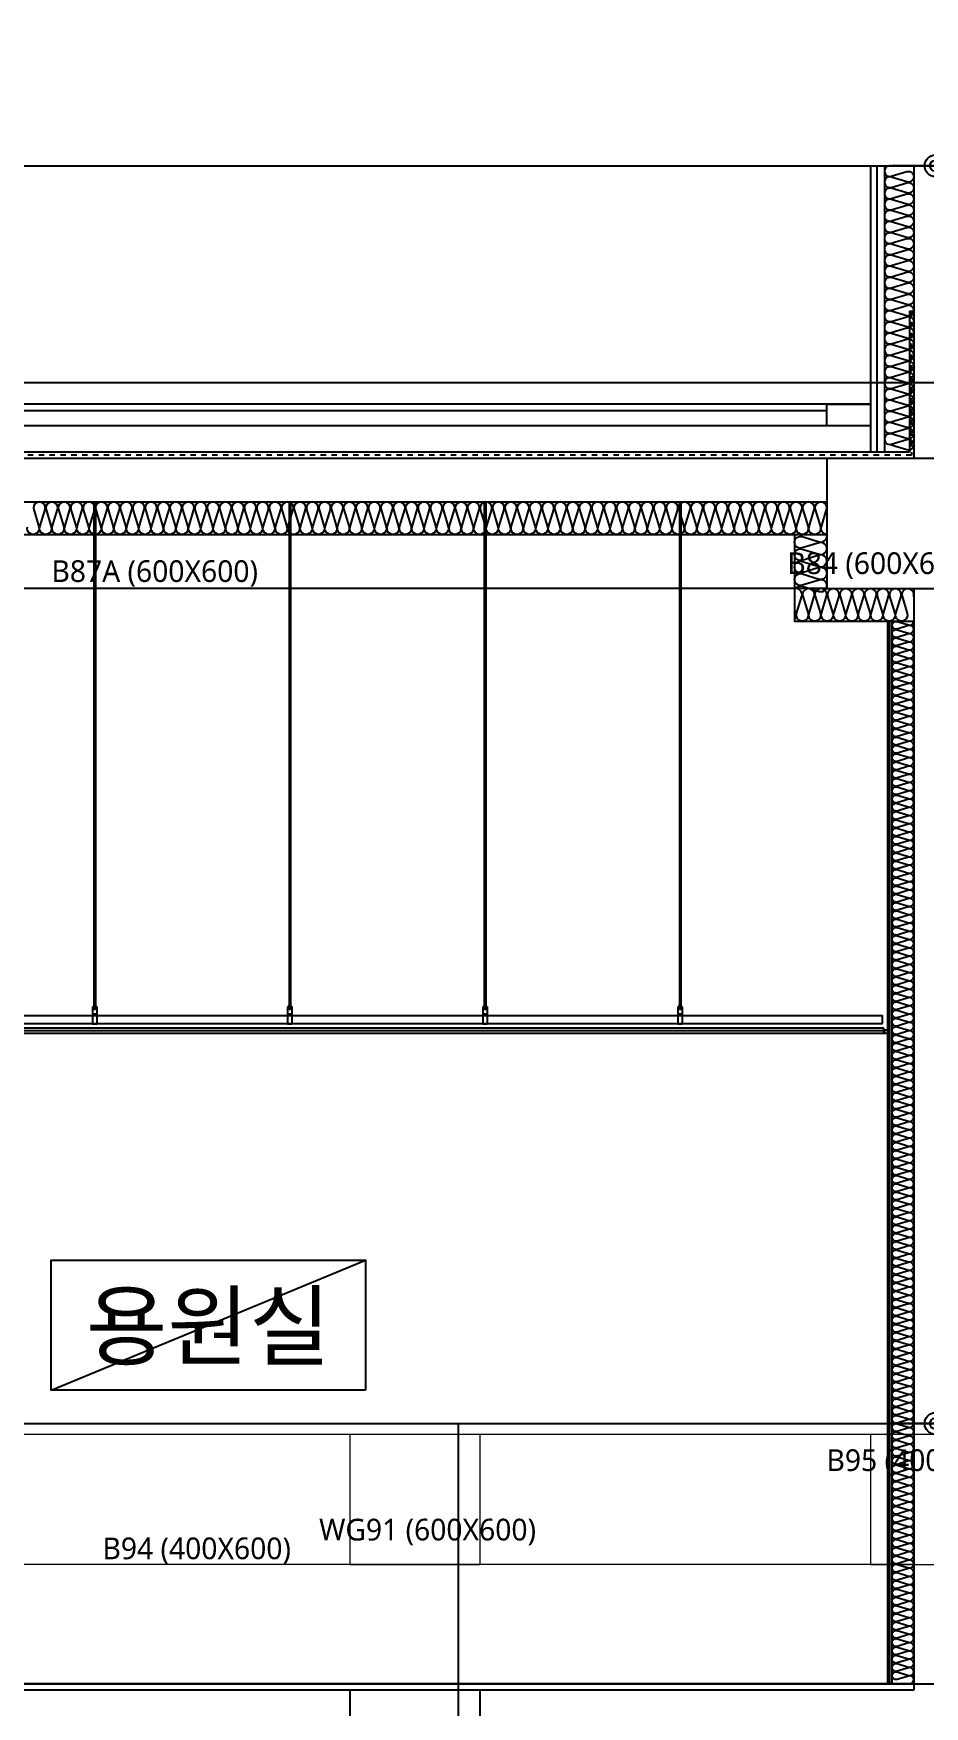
# Model space of a CAD drawing. Header units: millimetres. Extents: x 0 to 168000, y 0 to 59400.
# Drawn here: x 99939 to 104048, y 15397 to 23112 of the extents above; entities that cross this region are included whole.
import ezdxf
from ezdxf.enums import TextEntityAlignment as Align

# ---------------------------------------------------------------- set-up
doc = ezdxf.new("R2010")
doc.units = ezdxf.units.MM
doc.header["$LTSCALE"] = 100
for name, pattern in [('CEN', [62, 60, -1, 0, -1]), ('HID', [0.5, 0.25, -0.25]), ('주단면도-1$0$STD_CENTER', [66, 60, -2, 2, -2])]:
    doc.linetypes.add(name, pattern=pattern)
doc.layers.get('Defpoints').update_dxf_attribs({"color": 153})
for name, color, linetype in [('A-ANNO-DIM', 4, 'Continuous'), ('A-ANNO-TEXT1', 7, 'Continuous'), ('A-CEN', 1, 'CEN'), ('A-FLOR-INSL', 8, 'Continuous'), ('A-WALL-DRY1', 7, 'Continuous'), ('C02-AA$0$A-FIN-TYP1', 6, 'Continuous'), ('C02-AA$0$A-SECT-CLNG', 6, 'Continuous'), ('C02-AA$0$A-SECT-MATR1', 4, 'Continuous'), ('HID', 7, 'HID'), ('Leader', 7, 'Continuous'), ('SYM', 7, 'Continuous'), ('주단면도-1$0$A-FIN-TYP1', 6, 'Continuous'), ('주단면도-1$0$A-OUT-FIN-TYP2', 4, 'Continuous'), ('주단면도-1$0$A-ST-AXIS-CEN', 252, '주단면도-1$0$STD_CENTER'), ('주단면도-1$0$A-ST-CONC', 2, 'Continuous')]:
    doc.layers.add(name, color=color, linetype=linetype)
for name, color, linetype, plot in [('A-ANNO-NPLT', 129, 'Continuous', False), ('G(그리드1)', 185, 'Continuous', False), ('G(그리드2)', 235, 'Continuous', False)]:
    doc.layers.add(name, color=color, linetype=linetype, plot=plot)
doc.layers.add('A-ELEV-LIN2', color=7, linetype='Continuous', lineweight=25)
doc.layers.add('A-XXXX-NPLT', color=144, linetype='Continuous', lineweight=15, plot=False)
doc.styles.add('2020음성 1차', font='나눔고딕Bold.ttf')
doc.styles.add('SH_진천_나눔', font='')
doc.styles.add('맑은고딕', font='')
doc.styles.get('SH_진천_나눔').set_extended_font_data('NanumGothic', bold=True)
doc.styles.get('맑은고딕').set_extended_font_data('Malgun Gothic')
doc.dimstyles.new('SHP 100내부', dxfattribs={"dimscale": 100, "dimtxt": 2.7, "dimasz": 1, "dimexe": 2, "dimexo": 2, "dimgap": 1, "dimtad": 1, "dimdec": 0, "dimzin": 0, "dimdsep": 46, "dimtxsty": '2020음성 1차', "dimblk": 'DIMDOT', "dimcen": 0.09, "dimclrd": 256, "dimclre": 256, "dimclrt": 3, "dimadec": 0, "dimazin": 1, "dimtfac": 1, "dimtdec": 0, "dimtix": 1, "dimtmove": 2, "dimatfit": 0, "dimldrblk": 'DIMDOT', "dimfxl": 1, "dimtolj": 1, "dimtzin": 0, "dimlwd": -1, "dimlwe": -1, "dimarcsym": 0})

# ---------------------------------------------------------------- blocks, each defined once
blk = doc.blocks.new('A$C1BF15DB8')
at = {"layer": 'A-ANNO-NPLT'}
for p, q in [((-21, 14, 0), (-21, -10, 0)), ((0, 0, 0), (-31, 0, 0))]:
    blk.add_line(p, q, dxfattribs=at)
at = {"layer": 'C02-AA$0$A-FIN-TYP1'}
blk.add_line((0, 24), (0, 0), dxfattribs=at)
at = {"layer": 'C02-AA$0$A-SECT-CLNG', "color": 8}
blk.add_line((4.4, 44), (4.4, 82), dxfattribs=at)
at = {"layer": 'C02-AA$0$A-SECT-MATR1'}
blk.add_lwpolyline([(-21, 14), (-6, 14), (-6, -1), (9, -1), (9, 0), (-5, 0), (-5, 15), (-20, 15), (-20, 29), (-21, 29)], close=True, dxfattribs=at)
blk = doc.blocks.new('A$C1A1450A5')
at = {"layer": 'C02-AA$0$A-SECT-CLNG', "color": 8}
for p, q in [((-7, 0), (-7, -3)), ((7, 0), (-7, 0)), ((7, 0), (7, -3)), ((10, -3), (-10, -3)), ((-10, -3), (-10, -82.5)), ((10, -6), (-10, -6)), ((10, -36.5), (-10, -36.5)), ((-7, -9), (-7, -6)), ((7, -9), (-7, -9)), ((-3.5, -14.5), (-3.5, -9)), ((3.5, -14.5), (-3.5, -14.5)), ((3.5, -14.5), (3.5, -9)), ((7, -9), (7, -6)), ((10, -3), (10, -82.5)), ((10, -82.5), (-10, -82.5))]:
    blk.add_line(p, q, dxfattribs=at)
blk = doc.blocks.new('*U9367')
at = {"layer": 'A-ANNO-NPLT'}
for p, q in [((-214.2, 0), (-245.2, 0)), ((-235.2, 14), (-235.2, -10)), ((6005.8, 0, 0), (6036.8, 0, 0)), ((6026.8, 14, 0), (6026.8, -10, 0))]:
    blk.add_line(p, q, dxfattribs=at)
at = {"layer": 'C02-AA$0$A-FIN-TYP1'}
for p, q in [((-214.2, 24), (6005.8, 24)), ((-214.2, 12), (6005.8, 12)), ((-214.2, 0), (6005.8, 0))]:
    blk.add_line(p, q, dxfattribs=at)
at = {"layer": 'C02-AA$0$A-SECT-CLNG', "color": 8}
for p, q in [((565.2, 2450), (565.2, 124.5)), ((572.2, 2450), (572.2, 124.5)), ((1465.2, 2450), (1465.2, 124.5)), ((1472.2, 2450), (1472.2, 124.5)), ((2365.2, 2450), (2365.2, 124.5)), ((2372.2, 2450), (2372.2, 124.5)), ((3265.2, 2450), (3265.2, 124.5)), ((3272.2, 2450), (3272.2, 124.5)), ((4165.2, 2450), (4165.2, 124.5)), ((4172.2, 2450), (4172.2, 124.5)), ((5065.2, 2450), (5065.2, 124.5)), ((5072.2, 2450), (5072.2, 124.5)), ((-209.8, 82), (6001.4, 82)), ((-209.8, 44), (6001.4, 44))]:
    blk.add_line(p, q, dxfattribs=at)
for p in [(568.7, 124.5), (1468.7, 124.5), (2368.7, 124.5), (3268.7, 124.5), (4168.7, 124.5), (5068.7, 124.5)]:
    blk.add_blockref('A$C1A1450A5', p, dxfattribs=at)
at = {"layer": 'C02-AA$0$A-SECT-MATR1'}
blk.add_blockref('A$C1BF15DB8', (-214.2, 0), dxfattribs=at)
at = {"layer": 'C02-AA$0$A-SECT-MATR1', "xscale": -1}
blk.add_blockref('A$C1BF15DB8', (6005.8, 0), dxfattribs=at)
blk = doc.blocks.new('DIMDOT')
at = {"color": 0}
blk.add_line((-2, 0), (2, 0), dxfattribs=at)
for radius in [0.5, 0.25]:
    blk.add_circle((0, 0), radius, dxfattribs=at)
blk = doc.blocks.new('*D9403')
at = {"layer": 'A-ANNO-DIM'}
for p, q in [((104098, 21702), (104098, 22702)), ((105698, 21702), (105698, 22702)), ((105598, 22502), (104198, 22502))]:
    blk.add_line(p, q, dxfattribs=at)
at = {"layer": 'Defpoints', "color": 0}
for p in [(104098, 22502), (104098, 21502), (105698, 21502)]:
    blk.add_point(p, dxfattribs=at)
at = {"layer": 'A-ANNO-DIM', "linetype": 'ByBlock', "xscale": 100, "yscale": 100, "zscale": 100, "rotation": 180}
blk.add_blockref('DIMDOT', (104098, 22502), dxfattribs=at)
at = {"layer": 'A-ANNO-DIM', "linetype": 'ByBlock', "xscale": 100, "yscale": 100, "zscale": 100}
blk.add_blockref('DIMDOT', (105698, 22502), dxfattribs=at)
at = {"layer": 'A-ANNO-DIM', "color": 3, "insert": (104898, 22751), "char_height": 270, "attachment_point": 5, "style": '2020음성 1차'}
blk.add_mtext('\\A1;1600', dxfattribs=at)
blk = doc.blocks.new('*D9406')
at = {"layer": 'A-ANNO-DIM'}
for p, q in [((104098, 15902), (104098, 16902)), ((106238, 15902), (106238, 16902)), ((106138, 16702), (104198, 16702))]:
    blk.add_line(p, q, dxfattribs=at)
at = {"layer": 'Defpoints', "color": 0}
for p in [(104098, 16702), (104098, 15702), (106238, 15702)]:
    blk.add_point(p, dxfattribs=at)
at = {"layer": 'A-ANNO-DIM', "linetype": 'ByBlock', "xscale": 100, "yscale": 100, "zscale": 100, "rotation": 180}
blk.add_blockref('DIMDOT', (104098, 16702), dxfattribs=at)
at = {"layer": 'A-ANNO-DIM', "linetype": 'ByBlock', "xscale": 100, "yscale": 100, "zscale": 100}
blk.add_blockref('DIMDOT', (106238, 16702), dxfattribs=at)
at = {"layer": 'A-ANNO-DIM', "color": 3, "insert": (105168, 16950.4), "char_height": 270, "attachment_point": 5, "style": '2020음성 1차'}
blk.add_mtext('\\A1;2140', dxfattribs=at)

msp = doc.modelspace()

# ---------------------------------------------------------------- linework, layer by layer
at = {"layer": 'A-CEN'}
msp.add_line((101898, 16702), (101898, 6702), dxfattribs=at)
at = {"layer": 'A-ELEV-LIN2'}
msp.add_line((103598, 20552), (97617, 20552), dxfattribs=at)
at = {"layer": 'A-FLOR-INSL'}
for p, q in [((103863, 22502), (103863, 21182)), ((96998, 20802), (103598, 20802)), ((103448, 20402), (103998, 20402))]:
    msp.add_line(p, q, dxfattribs=at)
for points in [[(103894.6, 22501, 1.34), (103894.6, 22453.8), (103966.3, 22475.3, -1.34), (103966.3, 22428), (103894.6, 22449.5), (103894.6, 22449.5, 1.34), (103894.6, 22402.3), (103966.3, 22423.8, -1.34), (103966.3, 22376.5), (103894.6, 22398), (103894.6, 22398, 1.34), (103894.6, 22350.8), (103966.3, 22372.3, -1.34), (103966.3, 22325), (103894.6, 22346.5), (103894.6, 22346.5, 1.34), (103894.6, 22299.3), (103966.3, 22320.8, -1.34), (103966.3, 22273.5), (103894.6, 22295.1), (103894.6, 22295.1, 1.34), (103894.6, 22247.8), (103966.3, 22269.3, -1.34), (103966.3, 22222.1), (103894.6, 22243.6), (103894.6, 22243.6, 1.34), (103894.6, 22196.3), (103966.3, 22217.8, -1.34), (103966.3, 22170.6), (103894.6, 22192.1), (103894.6, 22192.1, 1.34), (103894.6, 22144.8), (103966.3, 22166.3, -1.34), (103966.3, 22119.1), (103894.6, 22140.6), (103894.6, 22140.6, 1.34), (103894.6, 22093.3), (103966.3, 22114.8, -1.34), (103966.3, 22067.6), (103894.6, 22089.1), (103894.6, 22089.1, 1.34), (103894.6, 22041.9), (103966.3, 22063.4, -1.34), (103966.3, 22016.1), (103894.6, 22037.6), (103894.6, 22037.6, 1.34), (103894.6, 21990.4), (103966.3, 22011.9, -1.34), (103966.3, 21964.6), (103894.6, 21986.1), (103894.6, 21986.1, 1.34), (103894.6, 21938.9), (103966.3, 21960.4, -1.34), (103966.3, 21913.1), (103894.6, 21934.6), (103894.6, 21934.6, 1.34), (103894.6, 21887.4), (103966.3, 21908.9, -1.34), (103966.3, 21861.6), (103894.6, 21883.2), (103894.6, 21883.2, 1.34), (103894.6, 21835.9), (103966.3, 21857.4, -1.34), (103966.3, 21810.2), (103894.6, 21831.7), (103894.6, 21831.7, 1.34), (103894.6, 21784.4), (103966.3, 21805.9, -1.34), (103966.3, 21758.7), (103894.6, 21780.2), (103894.6, 21780.2, 1.34), (103894.6, 21732.9), (103966.3, 21754.4, -1.34), (103966.3, 21707.2), (103894.6, 21728.7), (103894.6, 21728.7, 1.34), (103894.6, 21681.4), (103966.3, 21703, -1.34), (103966.3, 21655.7), (103894.6, 21677.2), (103894.6, 21677.2, 1.34), (103894.6, 21630), (103966.3, 21651.5, -1.34), (103966.3, 21604.2), (103894.6, 21625.7), (103894.6, 21625.7, 1.34), (103894.6, 21578.5), (103966.3, 21600, -1.34), (103966.3, 21552.7), (103894.6, 21574.2), (103894.6, 21574.2, 1.34), (103894.6, 21527), (103966.3, 21548.5, -1.34), (103966.3, 21501.2), (103894.6, 21522.7), (103894.6, 21522.7, 1.34), (103894.6, 21475.5), (103966.3, 21497, -1.34), (103966.3, 21449.8), (103894.6, 21471.3), (103894.6, 21471.3, 1.34), (103894.6, 21424), (103966.3, 21445.5, -1.34), (103966.3, 21398.3), (103894.6, 21419.8), (103894.6, 21419.8, 1.34), (103894.6, 21372.5), (103966.3, 21394, -1.34), (103966.3, 21346.8), (103894.6, 21368.3), (103894.6, 21368.3, 1.34), (103894.6, 21321), (103966.3, 21342.5, -1.34), (103966.3, 21295.3), (103894.6, 21316.8), (103894.6, 21316.8, 1.34), (103894.6, 21269.5), (103966.3, 21291.1, -1.34), (103966.3, 21243.8), (103894.6, 21265.3), (103894.6, 21265.3, 1.34), (103894.6, 21218.1), (103966.3, 21239.6, -1.34), (103966.3, 21192.3), (103894.6, 21213.8)], [(103598, 20802, -0.492771), (103572.5, 20837.2), (103596.4, 20916.8), (103596.4, 20916.8, 1.34), (103543.9, 20916.8), (103567.8, 20837.2, -1.34), (103515.3, 20837.2), (103539.2, 20916.8), (103539.2, 20916.8, 1.34), (103486.7, 20916.8), (103510.6, 20837.2, -1.34), (103458.1, 20837.2), (103482, 20916.8), (103482, 20916.8, 1.34), (103429.5, 20916.8), (103453.4, 20837.2, -1.34), (103400.9, 20837.2), (103424.8, 20916.8), (103424.8, 20916.8, 1.34), (103372.3, 20916.8), (103396.2, 20837.2, -1.34), (103343.7, 20837.2), (103367.6, 20916.8), (103367.6, 20916.8, 1.34), (103315.1, 20916.8), (103338.9, 20837.2, -1.34), (103286.4, 20837.2), (103310.3, 20916.8), (103310.3, 20916.8, 1.34), (103257.8, 20916.8), (103281.7, 20837.2, -1.34), (103229.2, 20837.2), (103253.1, 20916.8), (103253.1, 20916.8, 1.34), (103200.6, 20916.8), (103224.5, 20837.2, -1.34), (103172, 20837.2), (103195.9, 20916.8), (103195.9, 20916.8, 1.34), (103143.4, 20916.8), (103167.3, 20837.2, -1.34), (103114.8, 20837.2), (103138.7, 20916.8), (103138.7, 20916.8, 1.34), (103086.2, 20916.8), (103110.1, 20837.2, -1.34), (103057.6, 20837.2), (103081.5, 20916.8), (103081.5, 20916.8, 1.34), (103029, 20916.8), (103052.9, 20837.2, -1.34), (103000.4, 20837.2), (103024.3, 20916.8), (103024.3, 20916.8, 1.34), (102971.8, 20916.8), (102995.7, 20837.2, -1.34), (102943.2, 20837.2), (102967.1, 20916.8), (102967.1, 20916.8, 1.34), (102914.6, 20916.8), (102938.5, 20837.2, -1.34), (102886, 20837.2), (102909.9, 20916.8), (102909.9, 20916.8, 1.34), (102857.4, 20916.8), (102881.3, 20837.2, -1.34), (102828.8, 20837.2), (102852.7, 20916.8), (102852.7, 20916.8, 1.34), (102800.2, 20916.8), (102824.1, 20837.2, -1.34), (102771.6, 20837.2), (102795.5, 20916.8), (102795.5, 20916.8, 1.34), (102743, 20916.8), (102766.9, 20837.2, -1.34), (102714.4, 20837.2), (102738.3, 20916.8), (102738.3, 20916.8, 1.34), (102685.8, 20916.8), (102709.7, 20837.2, -1.34), (102657.2, 20837.2), (102681.1, 20916.8), (102681.1, 20916.8, 1.34), (102628.6, 20916.8), (102652.5, 20837.2, -1.34), (102600, 20837.2), (102623.8, 20916.8), (102623.8, 20916.8, 1.34), (102571.3, 20916.8), (102595.2, 20837.2, -1.34), (102542.7, 20837.2), (102566.6, 20916.8), (102566.6, 20916.8, 1.34), (102514.1, 20916.8), (102538, 20837.2, -1.34), (102485.5, 20837.2), (102509.4, 20916.8), (102509.4, 20916.8, 1.34), (102456.9, 20916.8), (102480.8, 20837.2, -1.34), (102428.3, 20837.2), (102452.2, 20916.8), (102452.2, 20916.8, 1.34), (102399.7, 20916.8), (102423.6, 20837.2, -1.34), (102371.1, 20837.2), (102395, 20916.8), (102395, 20916.8, 1.34), (102342.5, 20916.8), (102366.4, 20837.2, -1.34), (102313.9, 20837.2), (102337.8, 20916.8), (102337.8, 20916.8, 1.34), (102285.3, 20916.8), (102309.2, 20837.2, -1.34), (102256.7, 20837.2), (102280.6, 20916.8), (102280.6, 20916.8, 1.34), (102228.1, 20916.8), (102252, 20837.2, -1.34), (102199.5, 20837.2), (102223.4, 20916.8), (102223.4, 20916.8, 1.34), (102170.9, 20916.8), (102194.8, 20837.2, -1.34), (102142.3, 20837.2), (102166.2, 20916.8), (102166.2, 20916.8, 1.34), (102113.7, 20916.8), (102137.6, 20837.2, -1.34), (102085.1, 20837.2), (102109, 20916.8), (102109, 20916.8, 1.34), (102056.5, 20916.8), (102080.4, 20837.2, -1.34), (102027.9, 20837.2), (102051.8, 20916.8), (102051.8, 20916.8, 1.34), (101999.3, 20916.8), (102023.2, 20837.2, -1.34), (101970.7, 20837.2), (101994.6, 20916.8), (101994.6, 20916.8, 1.34), (101942.1, 20916.8), (101966, 20837.2, -1.34), (101913.5, 20837.2), (101937.4, 20916.8), (101937.4, 20916.8, 1.34), (101884.9, 20916.8), (101908.8, 20837.2, -1.34), (101856.3, 20837.2), (101880.1, 20916.8), (101880.1, 20916.8, 1.34), (101827.6, 20916.8), (101851.5, 20837.2, -1.34), (101799, 20837.2), (101822.9, 20916.8), (101822.9, 20916.8, 1.34), (101770.4, 20916.8), (101794.3, 20837.2, -1.34), (101741.8, 20837.2), (101765.7, 20916.8), (101765.7, 20916.8, 1.34), (101713.2, 20916.8), (101737.1, 20837.2, -1.34), (101684.6, 20837.2), (101708.5, 20916.8), (101708.5, 20916.8, 1.34), (101656, 20916.8), (101679.9, 20837.2, -1.34), (101627.4, 20837.2), (101651.3, 20916.8), (101651.3, 20916.8, 1.34), (101598.8, 20916.8), (101622.7, 20837.2, -1.34), (101570.2, 20837.2), (101594.1, 20916.8), (101594.1, 20916.8, 1.34), (101541.6, 20916.8), (101565.5, 20837.2, -1.34), (101513, 20837.2), (101536.9, 20916.8), (101536.9, 20916.8, 1.34), (101484.4, 20916.8), (101508.3, 20837.2, -1.34), (101455.8, 20837.2), (101479.7, 20916.8), (101479.7, 20916.8, 1.34), (101427.2, 20916.8), (101451.1, 20837.2, -1.34), (101398.6, 20837.2), (101422.5, 20916.8), (101422.5, 20916.8, 1.34), (101370, 20916.8), (101393.9, 20837.2, -1.34), (101341.4, 20837.2), (101365.3, 20916.8), (101365.3, 20916.8, 1.34), (101312.8, 20916.8), (101336.7, 20837.2, -1.34), (101284.2, 20837.2), (101308.1, 20916.8), (101308.1, 20916.8, 1.34), (101255.6, 20916.8), (101279.5, 20837.2, -1.34), (101227, 20837.2), (101250.9, 20916.8), (101250.9, 20916.8, 1.34), (101198.4, 20916.8), (101222.3, 20837.2, -1.34), (101169.8, 20837.2), (101193.7, 20916.8), (101193.7, 20916.8, 1.34), (101141.2, 20916.8), (101165, 20837.2, -1.34), (101112.5, 20837.2), (101136.4, 20916.8), (101136.4, 20916.8, 1.34), (101083.9, 20916.8), (101107.8, 20837.2, -1.34), (101055.3, 20837.2), (101079.2, 20916.8), (101079.2, 20916.8, 1.34), (101026.7, 20916.8), (101050.6, 20837.2, -1.34), (100998.1, 20837.2), (101022, 20916.8), (101022, 20916.8, 1.34), (100969.5, 20916.8), (100993.4, 20837.2, -1.34), (100940.9, 20837.2), (100964.8, 20916.8), (100964.8, 20916.8, 1.34), (100912.3, 20916.8), (100936.2, 20837.2, -1.34), (100883.7, 20837.2), (100907.6, 20916.8), (100907.6, 20916.8, 1.34), (100855.1, 20916.8), (100879, 20837.2, -1.34), (100826.5, 20837.2), (100850.4, 20916.8), (100850.4, 20916.8, 1.34), (100797.9, 20916.8), (100821.8, 20837.2, -1.34), (100769.3, 20837.2), (100793.2, 20916.8), (100793.2, 20916.8, 1.34), (100740.7, 20916.8), (100764.6, 20837.2, -1.34), (100712.1, 20837.2), (100736, 20916.8), (100736, 20916.8, 1.34), (100683.5, 20916.8), (100707.4, 20837.2, -1.34), (100654.9, 20837.2), (100678.8, 20916.8), (100678.8, 20916.8, 1.34), (100626.3, 20916.8), (100650.2, 20837.2, -1.34), (100597.7, 20837.2), (100621.6, 20916.8), (100621.6, 20916.8, 1.34), (100569.1, 20916.8), (100593, 20837.2, -1.34), (100540.5, 20837.2), (100564.4, 20916.8), (100564.4, 20916.8, 1.34), (100511.9, 20916.8), (100535.8, 20837.2, -1.34), (100483.3, 20837.2), (100507.2, 20916.8), (100507.2, 20916.8, 1.34), (100454.7, 20916.8), (100478.6, 20837.2, -1.34), (100426.1, 20837.2), (100449.9, 20916.8), (100449.9, 20916.8, 1.34), (100397.4, 20916.8), (100421.3, 20837.2, -1.34), (100368.8, 20837.2), (100392.7, 20916.8), (100392.7, 20916.8, 1.34), (100340.2, 20916.8), (100364.1, 20837.2, -1.34), (100311.6, 20837.2), (100335.5, 20916.8), (100335.5, 20916.8, 1.34), (100283, 20916.8), (100306.9, 20837.2, -1.34), (100254.4, 20837.2), (100278.3, 20916.8), (100278.3, 20916.8, 1.34), (100225.8, 20916.8), (100249.7, 20837.2, -1.34), (100197.2, 20837.2), (100221.1, 20916.8), (100221.1, 20916.8, 1.34), (100168.6, 20916.8), (100192.5, 20837.2, -1.34), (100140, 20837.2), (100163.9, 20916.8), (100163.9, 20916.8, 1.34), (100111.4, 20916.8), (100135.3, 20837.2, -1.34), (100082.8, 20837.2), (100106.7, 20916.8), (100106.7, 20916.8, 1.34), (100054.2, 20916.8), (100078.1, 20837.2, -1.34), (100025.6, 20837.2), (100049.5, 20916.8), (100049.5, 20916.8, 1.34), (99997, 20916.8), (100020.9, 20837.2, -1.34), (99968.4, 20837.2), (99992.3, 20916.8), (99992.3, 20916.8, 1.34), (99939.8, 20916.8), (99963.7, 20837.2, -1.34), (99911.2, 20837.2)], [(103452.6, 20552, -0.329082), (103483.1, 20563.1), (103562.8, 20539.2), (103562.8, 20539.2, 1.34), (103562.8, 20591.7), (103483.1, 20567.8, -1.34), (103483.1, 20620.3), (103562.8, 20596.4), (103562.8, 20596.4, 1.34), (103562.8, 20648.9), (103483.1, 20625, -1.34), (103483.1, 20677.5), (103562.8, 20653.6), (103562.8, 20653.6, 1.34), (103562.8, 20706.1), (103483.1, 20682.2, -1.34), (103483.1, 20734.7), (103562.8, 20710.8), (103562.8, 20710.8, 1.34), (103562.8, 20763.3), (103483.1, 20739.4, -1.34), (103483.1, 20791.9), (103562.8, 20768), (103562.8, 20768, 0.594745), (103596.9, 20802)], [(103996.8, 20516.8, 1.34), (103944.3, 20516.8), (103968.2, 20437.2, -1.34), (103915.7, 20437.2), (103939.6, 20516.8), (103939.6, 20516.8, 1.34), (103887.1, 20516.8), (103911, 20437.2, -1.34), (103858.5, 20437.2), (103882.4, 20516.8), (103882.4, 20516.8, 1.34), (103829.9, 20516.8), (103853.8, 20437.2, -1.34), (103801.3, 20437.2), (103825.2, 20516.8), (103825.2, 20516.8, 1.34), (103772.7, 20516.8), (103796.6, 20437.2, -1.34), (103744.1, 20437.2), (103768, 20516.8), (103768, 20516.8, 1.34), (103715.5, 20516.8), (103739.4, 20437.2, -1.34), (103686.9, 20437.2), (103710.8, 20516.8), (103710.8, 20516.8, 1.34), (103658.3, 20516.8), (103682.2, 20437.2, -1.34), (103629.7, 20437.2), (103653.6, 20516.8), (103653.6, 20516.8, 1.34), (103601.1, 20516.8), (103625, 20437.2, -1.34), (103572.5, 20437.2), (103596.4, 20516.8), (103596.4, 20516.8, 1.34), (103543.9, 20516.8), (103567.8, 20437.2, -1.34), (103515.3, 20437.2), (103539.2, 20516.8), (103539.2, 20516.8, 1.34), (103486.7, 20516.8), (103510.6, 20437.2, -1.34), (103458.1, 20437.2), (103482, 20516.8), (103482, 20516.8, 0.594745), (103448, 20550.9)], [(103448, 20455.2), (103453.4, 20437.2, -0.253588), (103448, 20411.7)], [(103974.5, 15502.8, 1.34), (103974.5, 15537.8), (103921.4, 15521.8, -1.34), (103921.4, 15556.8), (103974.5, 15540.9), (103974.5, 15540.9, 1.34), (103974.5, 15575.9), (103921.4, 15560, -1.34), (103921.4, 15595), (103974.5, 15579.1), (103974.5, 15579.1, 1.34), (103974.5, 15614.1), (103921.4, 15598.1, -1.34), (103921.4, 15633.1), (103974.5, 15617.2), (103974.5, 15617.2, 1.34), (103974.5, 15652.2), (103921.4, 15636.3, -1.34), (103921.4, 15671.3), (103974.5, 15655.3), (103974.5, 15655.3, 1.34), (103974.5, 15690.3), (103921.4, 15674.4, -1.34), (103921.4, 15709.4), (103974.5, 15693.5), (103974.5, 15693.5, 1.34), (103974.5, 15728.5), (103921.4, 15712.5, -1.34), (103921.4, 15747.5), (103974.5, 15731.6), (103974.5, 15731.6, 1.34), (103974.5, 15766.6), (103921.4, 15750.7, -1.34), (103921.4, 15785.7), (103974.5, 15769.7), (103974.5, 15769.7, 1.34), (103974.5, 15804.7), (103921.4, 15788.8, -1.34), (103921.4, 15823.8), (103974.5, 15807.9), (103974.5, 15807.9, 1.34), (103974.5, 15842.9), (103921.4, 15827, -1.34), (103921.4, 15862), (103974.5, 15846), (103974.5, 15846, 1.34), (103974.5, 15881), (103921.4, 15865.1, -1.34), (103921.4, 15900.1), (103974.5, 15884.2), (103974.5, 15884.2, 1.34), (103974.5, 15919.2), (103921.4, 15903.2, -1.34), (103921.4, 15938.2), (103974.5, 15922.3), (103974.5, 15922.3, 1.34), (103974.5, 15957.3), (103921.4, 15941.4, -1.34), (103921.4, 15976.4), (103974.5, 15960.4), (103974.5, 15960.4, 1.34), (103974.5, 15995.4), (103921.4, 15979.5, -1.34), (103921.4, 16014.5), (103974.5, 15998.6), (103974.5, 15998.6, 1.34), (103974.5, 16033.6), (103921.4, 16017.6, -1.34), (103921.4, 16052.6), (103974.5, 16036.7), (103974.5, 16036.7, 1.34), (103974.5, 16071.7), (103921.4, 16055.8, -1.34), (103921.4, 16090.8), (103974.5, 16074.9), (103974.5, 16074.9, 1.34), (103974.5, 16109.9), (103921.4, 16093.9, -1.34), (103921.4, 16128.9), (103974.5, 16113), (103974.5, 16113, 1.34), (103974.5, 16148), (103921.4, 16132.1, -1.34), (103921.4, 16167.1), (103974.5, 16151.1), (103974.5, 16151.1, 1.34), (103974.5, 16186.1), (103921.4, 16170.2, -1.34), (103921.4, 16205.2), (103974.5, 16189.3), (103974.5, 16189.3, 1.34), (103974.5, 16224.3), (103921.4, 16208.3, -1.34), (103921.4, 16243.3), (103974.5, 16227.4), (103974.5, 16227.4, 1.34), (103974.5, 16262.4), (103921.4, 16246.5, -1.34), (103921.4, 16281.5), (103974.5, 16265.5), (103974.5, 16265.5, 1.34), (103974.5, 16300.5), (103921.4, 16284.6, -1.34), (103921.4, 16319.6), (103974.5, 16303.7), (103974.5, 16303.7, 1.34), (103974.5, 16338.7), (103921.4, 16322.8, -1.34), (103921.4, 16357.8), (103974.5, 16341.8), (103974.5, 16341.8, 1.34), (103974.5, 16376.8), (103921.4, 16360.9, -1.34), (103921.4, 16395.9), (103974.5, 16380), (103974.5, 16380, 1.34), (103974.5, 16415), (103921.4, 16399, -1.34), (103921.4, 16434), (103974.5, 16418.1), (103974.5, 16418.1, 1.34), (103974.5, 16453.1), (103921.4, 16437.2, -1.34), (103921.4, 16472.2), (103974.5, 16456.2), (103974.5, 16456.2, 1.34), (103974.5, 16491.2), (103921.4, 16475.3, -1.34), (103921.4, 16510.3), (103974.5, 16494.4), (103974.5, 16494.4, 1.34), (103974.5, 16529.4), (103921.4, 16513.4, -1.34), (103921.4, 16548.4), (103974.5, 16532.5), (103974.5, 16532.5, 1.34), (103974.5, 16567.5), (103921.4, 16551.6, -1.34), (103921.4, 16586.6), (103974.5, 16570.7), (103974.5, 16570.7, 1.34), (103974.5, 16605.7), (103921.4, 16589.7, -1.34), (103921.4, 16624.7), (103974.5, 16608.8), (103974.5, 16608.8, 1.34), (103974.5, 16643.8), (103921.4, 16627.9, -1.34), (103921.4, 16662.9), (103974.5, 16646.9), (103974.5, 16646.9, 1.34), (103974.5, 16681.9), (103921.4, 16666, -1.34), (103921.4, 16701), (103974.5, 16685.1), (103974.5, 16685.1, 1.34), (103974.5, 16720.1), (103921.4, 16704.1, -1.34), (103921.4, 16739.1), (103974.5, 16723.2), (103974.5, 16723.2, 1.34), (103974.5, 16758.2), (103921.4, 16742.3, -1.34), (103921.4, 16777.3), (103974.5, 16761.3), (103974.5, 16761.3, 1.34), (103974.5, 16796.3), (103921.4, 16780.4, -1.34), (103921.4, 16815.4), (103974.5, 16799.5), (103974.5, 16799.5, 1.34), (103974.5, 16834.5), (103921.4, 16818.6, -1.34), (103921.4, 16853.6), (103974.5, 16837.6), (103974.5, 16837.6, 1.34), (103974.5, 16872.6), (103921.4, 16856.7, -1.34), (103921.4, 16891.7), (103974.5, 16875.8), (103974.5, 16875.8, 1.34), (103974.5, 16910.8), (103921.4, 16894.8, -1.34), (103921.4, 16929.8), (103974.5, 16913.9), (103974.5, 16913.9, 1.34), (103974.5, 16948.9), (103921.4, 16933, -1.34), (103921.4, 16968), (103974.5, 16952), (103974.5, 16952, 1.34), (103974.5, 16987), (103921.4, 16971.1, -1.34), (103921.4, 17006.1), (103974.5, 16990.2), (103974.5, 16990.2, 1.34), (103974.5, 17025.2), (103921.4, 17009.3, -1.34), (103921.4, 17044.3), (103974.5, 17028.3), (103974.5, 17028.3, 1.34), (103974.5, 17063.3), (103921.4, 17047.4, -1.34), (103921.4, 17082.4), (103974.5, 17066.5), (103974.5, 17066.5, 1.34), (103974.5, 17101.5), (103921.4, 17085.5, -1.34), (103921.4, 17120.5), (103974.5, 17104.6), (103974.5, 17104.6, 1.34), (103974.5, 17139.6), (103921.4, 17123.7, -1.34), (103921.4, 17158.7), (103974.5, 17142.7), (103974.5, 17142.7, 1.34), (103974.5, 17177.7), (103921.4, 17161.8, -1.34), (103921.4, 17196.8), (103974.5, 17180.9), (103974.5, 17180.9, 1.34), (103974.5, 17215.9), (103921.4, 17199.9, -1.34), (103921.4, 17234.9), (103974.5, 17219), (103974.5, 17219, 1.34), (103974.5, 17254), (103921.4, 17238.1, -1.34), (103921.4, 17273.1), (103974.5, 17257.2), (103974.5, 17257.2, 1.34), (103974.5, 17292.2), (103921.4, 17276.2, -1.34), (103921.4, 17311.2), (103974.5, 17295.3), (103974.5, 17295.3, 1.34), (103974.5, 17330.3), (103921.4, 17314.4, -1.34), (103921.4, 17349.4), (103974.5, 17333.4), (103974.5, 17333.4, 1.34), (103974.5, 17368.4), (103921.4, 17352.5, -1.34), (103921.4, 17387.5), (103974.5, 17371.6), (103974.5, 17371.6, 1.34), (103974.5, 17406.6), (103921.4, 17390.6, -1.34), (103921.4, 17425.6), (103974.5, 17409.7), (103974.5, 17409.7, 1.34), (103974.5, 17444.7), (103921.4, 17428.8, -1.34), (103921.4, 17463.8), (103974.5, 17447.8), (103974.5, 17447.8, 1.34), (103974.5, 17482.8), (103921.4, 17466.9, -1.34), (103921.4, 17501.9), (103974.5, 17486), (103974.5, 17486, 1.34), (103974.5, 17521), (103921.4, 17505.1, -1.34), (103921.4, 17540.1), (103974.5, 17524.1), (103974.5, 17524.1, 1.34), (103974.5, 17559.1), (103921.4, 17543.2, -1.34), (103921.4, 17578.2), (103974.5, 17562.3), (103974.5, 17562.3, 1.34), (103974.5, 17597.3), (103921.4, 17581.3, -1.34), (103921.4, 17616.3), (103974.5, 17600.4), (103974.5, 17600.4, 1.34), (103974.5, 17635.4), (103921.4, 17619.5, -1.34), (103921.4, 17654.5), (103974.5, 17638.5), (103974.5, 17638.5, 1.34), (103974.5, 17673.5), (103921.4, 17657.6, -1.34), (103921.4, 17692.6), (103974.5, 17676.7), (103974.5, 17676.7, 1.34), (103974.5, 17711.7), (103921.4, 17695.7, -1.34), (103921.4, 17730.7), (103974.5, 17714.8), (103974.5, 17714.8, 1.34), (103974.5, 17749.8), (103921.4, 17733.9, -1.34), (103921.4, 17768.9), (103974.5, 17753), (103974.5, 17753, 1.34), (103974.5, 17788), (103921.4, 17772, -1.34), (103921.4, 17807), (103974.5, 17791.1), (103974.5, 17791.1, 1.34), (103974.5, 17826.1), (103921.4, 17810.2, -1.34), (103921.4, 17845.2), (103974.5, 17829.2), (103974.5, 17829.2, 1.34), (103974.5, 17864.2), (103921.4, 17848.3, -1.34), (103921.4, 17883.3), (103974.5, 17867.4), (103974.5, 17867.4, 1.34), (103974.5, 17902.4), (103921.4, 17886.4, -1.34), (103921.4, 17921.4), (103974.5, 17905.5), (103974.5, 17905.5, 1.34), (103974.5, 17940.5), (103921.4, 17924.6, -1.34), (103921.4, 17959.6), (103974.5, 17943.6), (103974.5, 17943.6, 1.34), (103974.5, 17978.6), (103921.4, 17962.7, -1.34), (103921.4, 17997.7), (103974.5, 17981.8), (103974.5, 17981.8, 1.34), (103974.5, 18016.8), (103921.4, 18000.9, -1.34), (103921.4, 18035.9), (103974.5, 18019.9), (103974.5, 18019.9, 1.34), (103974.5, 18054.9), (103921.4, 18039, -1.34), (103921.4, 18074), (103974.5, 18058.1), (103974.5, 18058.1, 1.34), (103974.5, 18093.1), (103921.4, 18077.1, -1.34), (103921.4, 18112.1), (103974.5, 18096.2), (103974.5, 18096.2, 1.34), (103974.5, 18131.2), (103921.4, 18115.3, -1.34), (103921.4, 18150.3), (103974.5, 18134.3), (103974.5, 18134.3, 1.34), (103974.5, 18169.3), (103921.4, 18153.4, -1.34), (103921.4, 18188.4), (103974.5, 18172.5), (103974.5, 18172.5, 1.34), (103974.5, 18207.5), (103921.4, 18191.5, -1.34), (103921.4, 18226.5), (103974.5, 18210.6), (103974.5, 18210.6, 1.34), (103974.5, 18245.6), (103921.4, 18229.7, -1.34), (103921.4, 18264.7), (103974.5, 18248.8), (103974.5, 18248.8, 1.34), (103974.5, 18283.8), (103921.4, 18267.8, -1.34), (103921.4, 18302.8), (103974.5, 18286.9), (103974.5, 18286.9, 1.34), (103974.5, 18321.9), (103921.4, 18306, -1.34), (103921.4, 18341), (103974.5, 18325), (103974.5, 18325, 1.34), (103974.5, 18360), (103921.4, 18344.1, -1.34), (103921.4, 18379.1), (103974.5, 18363.2), (103974.5, 18363.2, 1.34), (103974.5, 18398.2), (103921.4, 18382.2, -1.34), (103921.4, 18417.2), (103974.5, 18401.3), (103974.5, 18401.3, 1.34), (103974.5, 18436.3), (103921.4, 18420.4, -1.34), (103921.4, 18455.4), (103974.5, 18439.4), (103974.5, 18439.4, 1.34), (103974.5, 18474.4), (103921.4, 18458.5, -1.34), (103921.4, 18493.5), (103974.5, 18477.6), (103974.5, 18477.6, 1.34), (103974.5, 18512.6), (103921.4, 18496.7, -1.34), (103921.4, 18531.7), (103974.5, 18515.7), (103974.5, 18515.7, 1.34), (103974.5, 18550.7), (103921.4, 18534.8, -1.34), (103921.4, 18569.8), (103974.5, 18553.9), (103974.5, 18553.9, 1.34), (103974.5, 18588.9), (103921.4, 18572.9, -1.34), (103921.4, 18607.9), (103974.5, 18592), (103974.5, 18592, 1.34), (103974.5, 18627), (103921.4, 18611.1, -1.34), (103921.4, 18646.1), (103974.5, 18630.1), (103974.5, 18630.1, 1.34), (103974.5, 18665.1), (103921.4, 18649.2, -1.34), (103921.4, 18684.2), (103974.5, 18668.3), (103974.5, 18668.3, 1.34), (103974.5, 18703.3), (103921.4, 18687.3, -1.34), (103921.4, 18722.3), (103974.5, 18706.4), (103974.5, 18706.4, 1.34), (103974.5, 18741.4), (103921.4, 18725.5, -1.34), (103921.4, 18760.5), (103974.5, 18744.6), (103974.5, 18744.6, 1.34), (103974.5, 18779.6), (103921.4, 18763.6, -1.34), (103921.4, 18798.6), (103974.5, 18782.7), (103974.5, 18782.7, 1.34), (103974.5, 18817.7), (103921.4, 18801.8, -1.34), (103921.4, 18836.8), (103974.5, 18820.8), (103974.5, 18820.8, 1.34), (103974.5, 18855.8), (103921.4, 18839.9, -1.34), (103921.4, 18874.9), (103974.5, 18859), (103974.5, 18859, 1.34), (103974.5, 18894), (103921.4, 18878, -1.34), (103921.4, 18913), (103974.5, 18897.1), (103974.5, 18897.1, 1.34), (103974.5, 18932.1), (103921.4, 18916.2, -1.34), (103921.4, 18951.2), (103974.5, 18935.3), (103974.5, 18935.3, 1.34), (103974.5, 18970.3), (103921.4, 18954.3, -1.34), (103921.4, 18989.3), (103974.5, 18973.4), (103974.5, 18973.4, 1.34), (103974.5, 19008.4), (103921.4, 18992.5, -1.34), (103921.4, 19027.5), (103974.5, 19011.5), (103974.5, 19011.5, 1.34), (103974.5, 19046.5), (103921.4, 19030.6, -1.34), (103921.4, 19065.6), (103974.5, 19049.7), (103974.5, 19049.7, 1.34), (103974.5, 19084.7), (103921.4, 19068.7, -1.34), (103921.4, 19103.7), (103974.5, 19087.8), (103974.5, 19087.8, 1.34), (103974.5, 19122.8), (103921.4, 19106.9, -1.34), (103921.4, 19141.9), (103974.5, 19125.9), (103974.5, 19125.9, 1.34), (103974.5, 19160.9), (103921.4, 19145, -1.34), (103921.4, 19180), (103974.5, 19164.1), (103974.5, 19164.1, 1.34), (103974.5, 19199.1), (103921.4, 19183.2, -1.34), (103921.4, 19218.2), (103974.5, 19202.2), (103974.5, 19202.2, 1.34), (103974.5, 19237.2), (103921.4, 19221.3, -1.34), (103921.4, 19256.3), (103974.5, 19240.4), (103974.5, 19240.4, 1.34), (103974.5, 19275.4), (103921.4, 19259.4, -1.34), (103921.4, 19294.4), (103974.5, 19278.5), (103974.5, 19278.5, 1.34), (103974.5, 19313.5), (103921.4, 19297.6, -1.34), (103921.4, 19332.6), (103974.5, 19316.6), (103974.5, 19316.6, 1.34), (103974.5, 19351.6), (103921.4, 19335.7, -1.34), (103921.4, 19370.7), (103974.5, 19354.8), (103974.5, 19354.8, 1.34), (103974.5, 19389.8), (103921.4, 19373.8, -1.34), (103921.4, 19408.8), (103974.5, 19392.9), (103974.5, 19392.9, 1.34), (103974.5, 19427.9), (103921.4, 19412, -1.34), (103921.4, 19447), (103974.5, 19431.1), (103974.5, 19431.1, 1.34), (103974.5, 19466.1), (103921.4, 19450.1, -1.34), (103921.4, 19485.1), (103974.5, 19469.2), (103974.5, 19469.2, 1.34), (103974.5, 19504.2), (103921.4, 19488.3, -1.34), (103921.4, 19523.3), (103974.5, 19507.3), (103974.5, 19507.3, 1.34), (103974.5, 19542.3), (103921.4, 19526.4, -1.34), (103921.4, 19561.4), (103974.5, 19545.5), (103974.5, 19545.5, 1.34), (103974.5, 19580.5), (103921.4, 19564.5, -1.34), (103921.4, 19599.5), (103974.5, 19583.6), (103974.5, 19583.6, 1.34), (103974.5, 19618.6), (103921.4, 19602.7, -1.34), (103921.4, 19637.7), (103974.5, 19621.7), (103974.5, 19621.7, 1.34), (103974.5, 19656.7), (103921.4, 19640.8, -1.34), (103921.4, 19675.8), (103974.5, 19659.9), (103974.5, 19659.9, 1.34), (103974.5, 19694.9), (103921.4, 19679, -1.34), (103921.4, 19714), (103974.5, 19698), (103974.5, 19698, 1.34), (103974.5, 19733), (103921.4, 19717.1, -1.34), (103921.4, 19752.1), (103974.5, 19736.2), (103974.5, 19736.2, 1.34), (103974.5, 19771.2), (103921.4, 19755.2, -1.34), (103921.4, 19790.2), (103974.5, 19774.3), (103974.5, 19774.3, 1.34), (103974.5, 19809.3), (103921.4, 19793.4, -1.34), (103921.4, 19828.4), (103974.5, 19812.4), (103974.5, 19812.4, 1.34), (103974.5, 19847.4), (103921.4, 19831.5, -1.34), (103921.4, 19866.5), (103974.5, 19850.6), (103974.5, 19850.6, 1.34), (103974.5, 19885.6), (103921.4, 19869.6, -1.34), (103921.4, 19904.6), (103974.5, 19888.7), (103974.5, 19888.7, 1.34), (103974.5, 19923.7), (103921.4, 19907.8, -1.34), (103921.4, 19942.8), (103974.5, 19926.9), (103974.5, 19926.9, 1.34), (103974.5, 19961.9), (103921.4, 19945.9, -1.34), (103921.4, 19980.9), (103974.5, 19965), (103974.5, 19965, 1.34), (103974.5, 20000), (103921.4, 19984.1, -1.34), (103921.4, 20019.1), (103974.5, 20003.1), (103974.5, 20003.1, 1.34), (103974.5, 20038.1), (103921.4, 20022.2, -1.34), (103921.4, 20057.2), (103974.5, 20041.3), (103974.5, 20041.3, 1.34), (103974.5, 20076.3), (103921.4, 20060.3, -1.34), (103921.4, 20095.3), (103974.5, 20079.4), (103974.5, 20079.4, 1.34), (103974.5, 20114.4), (103921.4, 20098.5, -1.34), (103921.4, 20133.5), (103974.5, 20117.5), (103974.5, 20117.5, 1.34), (103974.5, 20152.5), (103921.4, 20136.6, -1.34), (103921.4, 20171.6), (103974.5, 20155.7), (103974.5, 20155.7, 1.34), (103974.5, 20190.7), (103921.4, 20174.8, -1.34), (103921.4, 20209.8), (103974.5, 20193.8), (103974.5, 20193.8, 1.34), (103974.5, 20228.8), (103921.4, 20212.9, -1.34), (103921.4, 20247.9), (103974.5, 20232), (103974.5, 20232, 1.34), (103974.5, 20267), (103921.4, 20251, -1.34), (103921.4, 20286), (103974.5, 20270.1), (103974.5, 20270.1, 1.34), (103974.5, 20305.1), (103921.4, 20289.2, -1.34), (103921.4, 20324.2), (103974.5, 20308.2), (103974.5, 20308.2, 1.34), (103974.5, 20343.2), (103921.4, 20327.3, -1.34), (103921.4, 20362.3), (103974.5, 20346.4), (103974.5, 20346.4, 1.34), (103974.5, 20381.4), (103921.4, 20365.4, -1.34), (103921.4, 20400.4), (103974.5, 20384.5), (103974.5, 20384.5, 0.501526), (103998, 20402)]]:
    msp.add_lwpolyline(points, format="xyb", dxfattribs=at)
msp.add_lwpolyline([(103448, 20802), (103448, 20402), (103998, 20402)], dxfattribs=at)
at = {"layer": 'A-WALL-DRY1'}
for p, q in [((103879, 15502), (103879, 20402)), ((103888.5, 15502), (103888.5, 20402)), ((103898, 15502), (103898, 20402))]:
    msp.add_line(p, q, dxfattribs=at)
at = {"layer": 'A-XXXX-NPLT'}
for p, q in [((103998, 16652), (96898, 16652)), ((103998, 16052), (96898, 16052))]:
    msp.add_line(p, q, dxfattribs=at)
for points in [[(101398, 16052), (101998, 16052), (101998, 16652), (101398, 16652)], [(103798, 16052), (104198, 16052), (104198, 16652), (103798, 16652)]]:
    msp.add_lwpolyline(points, close=True, dxfattribs=at)
at = {"layer": 'G(그리드1)'}
msp.add_lwpolyline([(94298, 22502), (113398, 22502), (113398, 6702), (94298, 6702)], close=True, dxfattribs=at)
at = {"layer": 'G(그리드2)'}
msp.add_line((100019.8, 16855.5), (101469.8, 17455.5), dxfattribs=at)
at = {"layer": 'HID', "color": 8}
for p, q in [((103988, 21832), (103988, 21167)), ((103988, 21167), (96608, 21167))]:
    msp.add_line(p, q, dxfattribs=at)
at = {"layer": 'Leader'}
msp.add_lwpolyline([(100313, 21302, 0, 55.6, 0), (100313, 21468.7, 0, 0, 0), (100313, 25018.7, 0, 0, 0), (100913, 25018.7, 0, 0, 0)], format="xyseb", dxfattribs=at)
at = {"layer": 'SYM', "color": 7, "linetype": 'ByBlock'}
msp.add_lwpolyline([(101469.8, 16855.5), (100019.8, 16855.5), (100019.8, 17455.5), (101469.8, 17455.5)], close=True, dxfattribs=at)
at = {"layer": '주단면도-1$0$A-FIN-TYP1'}
for p, q in [((103978, 21832), (103998, 21832)), ((103978, 21832), (103978, 21182)), ((103798, 21402), (96618, 21402)), ((103598, 21372), (96618, 21372)), ((103798, 21302), (96618, 21302)), ((103978, 21182), (96618, 21182)), ((103998, 15502), (97498, 15502))]:
    msp.add_line(p, q, dxfattribs=at)
msp.add_lwpolyline([(103798, 21302), (103598, 21302), (103598, 21402), (103798, 21402)], close=True, dxfattribs=at)
at = {"layer": '주단면도-1$0$A-OUT-FIN-TYP2'}
for p, q in [((103798, 22502), (103798, 21182)), ((103828, 22502), (103828, 21182))]:
    msp.add_line(p, q, dxfattribs=at)
at = {"layer": '주단면도-1$0$A-ST-AXIS-CEN', "linetype": 'Continuous'}
for p, q in [((94298, 21502), (114998, 21502)), ((94298, 16702), (114998, 16702)), ((94298, 15502), (114998, 15502))]:
    msp.add_line(p, q, dxfattribs=at)
at = {"layer": '주단면도-1$0$A-ST-CONC'}
for p, q in [((103998, 22502), (103998, 21152)), ((103998, 21152), (96998, 21152)), ((96998, 20952), (103598, 20952)), ((103998, 20552), (103998, 15472)), ((103998, 15472), (96898, 15472))]:
    msp.add_line(p, q, dxfattribs=at)
for points in [[(103598, 20552), (104198, 20552), (104198, 21152), (103598, 21152)], [(101398, 14872), (101998, 14872), (101998, 15472), (101398, 15472)]]:
    msp.add_lwpolyline(points, close=True, dxfattribs=at)

# ---------------------------------------------------------------- block references
at = {"layer": 'C02-AA$0$A-FIN-TYP1'}
msp.add_blockref('*U9367', (97852.2, 18502), dxfattribs=at)

# ---------------------------------------------------------------- texts
at = {"layer": 'A-ANNO-TEXT1', "style": 'SH_진천_나눔'}
msp.add_text('용원실', height=300, dxfattribs=at).set_placement((100744.8, 17155.5), align=Align.MIDDLE)
at = {"layer": 'A-XXXX-NPLT', "style": '맑은고딕'}
for s, p in [('B87A (600X600)', (100498, 20622.5)), ('B84 (600X600)', (103849.9, 20659)), ('B95 (400X600)', (104030.5, 16522.9)), ('WG91 (600X600)', (101756.2, 16202.6)), ('B94 (400X600)', (100691.6, 16116.1))]:
    msp.add_text(s, height=100, dxfattribs=at).set_placement(p, align=Align.MIDDLE)

# ---------------------------------------------------------------- dimensions: what is measured, and where the dimension line sits
at = {"layer": 'A-ANNO-DIM'}
for base, p1, p2, picture, middle in [((104098, 22502), (105698, 21502), (104098, 21502), '*D9403', (104898, 22751)), ((104098, 16702), (106238, 15702), (104098, 15702), '*D9406', (105168, 16950.4))]:
    dim = msp.add_linear_dim(base=base, p1=p1, p2=p2, dimstyle='SHP 100내부', override={"dimtxsty": '2020음성 1차', "dimldrblk": 'DIMDOT'}, dxfattribs=at)
    dim.commit()
    dim.dimension.update_dxf_attribs({"geometry": picture, "text_midpoint": middle})

doc.saveas('drawing.dxf')
